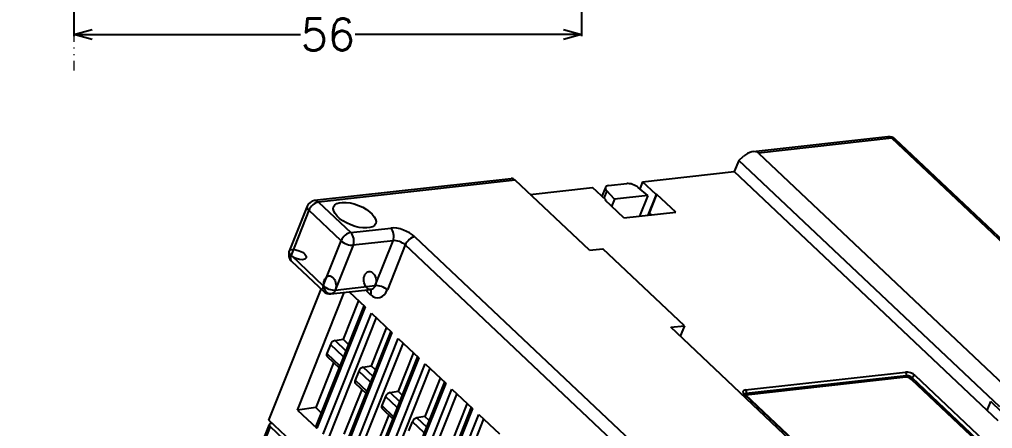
# Model space of a CAD drawing. Header units: millimetres. Extents: x 0 to 1853, y 0 to 821.
# Drawn here: x 1454.1 to 1561.5, y 550.2 to 595.3 of the extents above; entities that cross this region are included whole.
import ezdxf

# ---------------------------------------------------------------- set-up
doc = ezdxf.new("R2010")
doc.units = ezdxf.units.MM
doc.header["$MEASUREMENT"] = 0
doc.linetypes.add('DIVIDE', pattern=[31.75, 12.7, -6.35, 0, -6.35, 0, -6.35])
doc.layers.get('0').update_dxf_attribs({"linetype": 'CONTINUOUS'})
doc.layers.get('Defpoints').update_dxf_attribs({"linetype": 'CONTINUOUS'})
doc.layers.add('8', color=7, linetype='CONTINUOUS')
doc.layers.add('9', color=7, linetype='CONTINUOUS')
doc.layers.add('hatch', color=56, linetype='CONTINUOUS', lineweight=9)
doc.styles.get("Standard").update_dxf_attribs({"font": 'txt', "bigfont": 'gbcbig.shx'})
doc.dimstyles.get("Standard").update_dxf_attribs({"dimtxt": 3.5, "dimasz": 2, "dimexe": 0.18, "dimexo": 0.0625, "dimgap": 0.09, "dimtad": 0, "dimzin": 0, "dimdsep": 46, "dimtxsty": 'Standard', "dimblk": 'OPEN30', "dimcen": 0.09, "dimclrd": 3, "dimclre": 3, "dimclrt": 6, "dimadec": 0, "dimazin": 0, "dimtfac": 1, "dimtdec": 4, "dimtofl": 0, "dimtmove": 0, "dimatfit": 3, "dimldrblk": 'OPEN30', "dimfxl": 0, "dimtolj": 1, "dimtzin": 0, "dimlwd": 0, "dimlwe": 0, "dimarcsym": 0})

# ---------------------------------------------------------------- blocks, each defined once
blk = doc.blocks.new('_Open30')
at = {"color": 0, "linetype": 'ByBlock', "lineweight": -2}
for p, q in [((-1, 0.268), (0, 0)), ((0, 0), (-1, -0.268)), ((0, 0), (-1, 0))]:
    blk.add_line(p, q, dxfattribs=at)
blk = doc.blocks.new('*D109')
at = {"color": 3}
for p, q in [((1657.14, 691.76), (1661.99, 689.6)), ((1666.01, 687.77), (1666.19, 687.77)), ((1666.1, 687.68), (1666.1, 687.86))]:
    blk.add_line(p, q, dxfattribs=at)
at = {"layer": 'Defpoints', "color": 0}
for p in [(1663.81, 688.78), (1668.38, 686.75)]:
    blk.add_point(p, dxfattribs=at)
at = {"color": 3, "xscale": 2, "yscale": 2, "zscale": 2, "rotation": 335.9949340820313}
blk.add_blockref('_Open30', (1663.81, 688.78), dxfattribs=at)
at = {"color": 6, "insert": (1654.39, 692.98), "char_height": 3.5, "attachment_point": 5, "rotation": 335.9949}
blk.add_mtext('\\A1;∅5', dxfattribs=at)
blk = doc.blocks.new('*D148')
at = {"color": 3}
for p, q in [((1460.14, 605.35), (1460.14, 593.49)), ((1516.14, 596.95), (1516.14, 593.49)), ((1462.14, 593.67), (1485.13, 593.67)), ((1514.14, 593.67), (1491.14, 593.67))]:
    blk.add_line(p, q, dxfattribs=at)
at = {"layer": 'Defpoints', "color": 0}
for p in [(1460.14, 605.41), (1516.14, 597.02), (1516.14, 593.67)]:
    blk.add_point(p, dxfattribs=at)
at = {"color": 3, "xscale": 2, "yscale": 2, "zscale": 2, "rotation": 180}
blk.add_blockref('_Open30', (1460.14, 593.67), dxfattribs=at)
at = {"color": 3, "xscale": 2, "yscale": 2, "zscale": 2}
blk.add_blockref('_Open30', (1516.14, 593.67), dxfattribs=at)
at = {"color": 6, "insert": (1488.14, 593.67), "char_height": 3.5, "attachment_point": 5}
blk.add_mtext('\\A1;56', dxfattribs=at)
blk = doc.blocks.new('nys')
at = {"layer": '8', "color": 163}
for p, q in [((734.74, -142.44), (720.16, -158.22)), ((734.75, -142.69), (720.17, -158.47)), ((734.75, -142.69), (741.52, -156.79)), ((735.1, -142.46), (734.94, -142.41))]:
    blk.add_line(p, q, dxfattribs=at)
blk.add_ellipse((735.11, -142.78), major_axis=(-0.367, 0.339), ratio=0.459631, start_param=5.571598, end_param=7.142394, dxfattribs=at)
at = {"layer": '9', "color": 132}
for p, q in [((769.37, -126.74), (748.25, -121.2)), ((747.27, -121.49), (743.65, -125.41)), ((747.29, -121.98), (743.67, -125.9)), ((749.4, -126.39), (747.29, -121.98)), ((748.6, -121.52), (750.72, -125.93)), ((769.72, -127.05), (748.6, -121.52)), ((743.48, -126.52), (745.6, -130.92)), ((743.67, -125.9), (745.78, -130.3)), ((745.78, -130.3), (749.4, -126.39)), ((750.72, -125.93), (755.01, -127.05)), ((750.47, -127.31), (746.85, -131.23)), ((754.76, -128.44), (750.47, -127.31)), ((774.59, -137.19), (769.72, -127.05)), ((751.15, -132.35), (754.76, -128.44)), ((755.83, -129.36), (752.22, -133.27)), ((794.61, -210.15), (755.83, -129.36)), ((757.15, -128.9), (795.93, -209.68)), ((770.7, -129.1), (777.4, -130.85)), ((734.88, -141.99), (745.43, -130.57)), ((778.29, -132.69), (777.4, -130.85)), ((738.21, -142.07), (747.67, -131.83)), ((746.25, -131.46), (750.54, -132.58)), ((746.85, -131.23), (751.15, -132.35)), ((748.2, -131.97), (749.25, -134.15)), ((778.73, -131.36), (778.02, -132.13)), ((778.72, -131.78), (778.15, -132.4)), ((779.18, -132.92), (778.72, -131.78)), ((779.11, -131.3), (781.07, -131.81)), ((750.31, -133.11), (749.98, -132.44)), ((778.29, -132.69), (778.18, -132.66)), ((779.41, -135.23), (778.18, -132.66)), ((778.29, -132.69), (778.22, -132.76)), ((779.18, -132.92), (778.6, -133.55)), ((782.76, -133.86), (779.18, -132.92)), ((782.76, -133.86), (782.1, -132.67)), ((782.77, -132.26), (782.21, -132.87)), ((783.65, -134.1), (782.77, -132.26)), ((782.77, -132.26), (792.62, -134.84)), ((749.17, -133.98), (739.48, -144.47)), ((749.25, -134.15), (739.49, -144.72)), ((748.81, -133.23), (745.71, -136.58)), ((782.76, -133.86), (781.09, -135.67)), ((783.65, -134.1), (781.98, -135.91)), ((782.25, -135.75), (783.76, -134.12)), ((783.76, -134.12), (783.65, -134.1)), ((785, -136.69), (783.76, -134.12)), ((793.52, -133.86), (792.62, -134.84)), ((793.52, -133.86), (794.18, -133.63)), ((810.65, -169.54), (793.52, -133.86)), ((809.82, -137.33), (795.35, -133.54)), ((795.85, -133.9), (812.74, -169.08)), ((810.17, -137.65), (795.85, -133.9)), ((739.9, -145.58), (749.66, -135.02)), ((749.66, -135.02), (751.01, -137.83)), ((779.41, -135.23), (785, -136.69)), ((809.22, -169.43), (792.62, -134.84)), ((749.98, -135.67), (740.43, -146.01)), ((782.38, -136.01), (782.25, -135.75)), ((744.21, -136.63), (743.47, -137.43)), ((745.07, -138.42), (744.21, -136.63)), ((744.83, -136.41), (745.71, -136.58)), ((744.83, -136.41), (745.55, -137.91)), ((746.07, -137.34), (745.71, -136.58)), ((750.66, -137.09), (747.56, -140.44)), ((774.59, -137.19), (776.02, -137.56)), ((750.93, -137.66), (741.25, -148.14)), ((751.01, -137.83), (741.25, -148.39)), ((743.38, -137.75), (744.17, -139.39)), ((743.47, -137.43), (744.33, -139.22)), ((781.38, -148.73), (776.02, -137.56)), ((826.33, -171.32), (810.17, -137.65)), ((826.55, -171.38), (810.47, -137.87)), ((743.81, -138.64), (740.19, -142.55)), ((741.66, -149.26), (751.43, -138.69)), ((751.74, -139.35), (742.19, -149.68)), ((751.43, -138.69), (752.77, -141.5)), ((746.06, -140.49), (745.32, -141.29)), ((746.83, -142.1), (746.06, -140.49)), ((746.68, -140.27), (747.56, -140.44)), ((746.68, -140.27), (747.31, -141.58)), ((747.83, -141.01), (747.56, -140.44)), ((752.69, -141.33), (743.01, -151.81)), ((752.77, -141.5), (743.01, -152.06)), ((745.23, -141.61), (745.93, -143.07)), ((745.32, -141.29), (746.09, -142.89)), ((752.42, -140.76), (749.32, -144.11)), ((776.83, -229.39), (734.88, -141.99)), ((738.21, -142.07), (739.49, -144.72)), ((740.19, -142.55), (738.21, -142.07)), ((740.55, -143.31), (740.19, -142.55)), ((745.66, -142.5), (742.04, -146.41)), ((743.43, -152.93), (753.19, -142.36)), ((753.19, -142.36), (754.54, -145.17)), ((753.51, -143.02), (743.95, -153.36)), ((747.82, -144.16), (747.08, -144.96)), ((748.59, -145.77), (747.82, -144.16)), ((748.44, -143.94), (749.32, -144.11)), ((748.44, -143.94), (749.07, -145.25)), ((749.59, -144.68), (749.32, -144.11)), ((754.18, -144.43), (751.08, -147.78)), ((754.46, -145), (744.77, -155.48)), ((754.54, -145.17), (744.77, -155.74)), ((747, -145.28), (747.7, -146.74)), ((747.08, -144.96), (747.85, -146.57)), ((747.42, -146.17), (743.81, -150.08)), ((745.19, -156.6), (754.95, -146.03)), ((755.27, -146.69), (745.71, -157.03)), ((754.95, -146.03), (756.3, -148.84)), ((748.85, -148.63), (749.58, -147.83)), ((750.36, -149.44), (749.58, -147.83)), ((751.08, -147.78), (750.2, -147.61)), ((750.2, -147.61), (750.83, -148.92)), ((751.36, -148.35), (751.08, -147.78)), ((755.95, -148.1), (752.85, -151.46)), ((756.22, -148.67), (746.53, -159.15)), ((756.3, -148.84), (746.54, -159.41)), ((779.94, -148.35), (781.38, -148.73)), ((801.09, -192.42), (779.94, -148.35)), ((781.38, -148.73), (780.55, -149.62)), ((746.95, -160.27), (756.71, -149.71)), ((756.71, -149.71), (758.06, -152.51)), ((757.03, -150.36), (747.48, -160.7)), ((785.14, -157.73), (802.32, -162.23)), ((799.3, -188.28), (784.85, -158.17)), ((799.39, -188.34), (784.94, -158.23)), ((784.95, -158.26), (785.07, -158.14)), ((802.13, -162.78), (784.96, -158.28)), ((802.25, -162.65), (785.07, -158.14)), ((802.25, -162.65), (802.13, -162.78)), ((802.66, -163.24), (802.78, -163.11)), ((817.23, -193.22), (802.78, -163.11)), ((803.18, -162.97), (817.63, -193.08)), ((817.11, -193.35), (802.66, -163.24)), ((809.22, -169.43), (809.94, -168.65)), ((809.92, -170.9), (809.22, -169.43)), ((810.65, -170.12), (809.94, -168.65))]:
    blk.add_line(p, q, dxfattribs=at)
for centre, start, end in [((748, -122.17), 75.3188, 137.2597), ((744.39, -126.09), 137.2597, 205.6395), ((746.5, -130.49), 205.6395, 255.3188), ((809.57, -138.3), 25.6395, 75.3188)]:
    blk.add_arc(centre, 1, start, end, dxfattribs=at)
for centre, major_axis, ratio, start_param, end_param in [((748, -122.17), (-0.253, -0.967), 0.672589, 2.471435, 3.1416), ((748, -122.17), (0.734, -0.679), 0.459631, 3.141601, 4.000801), ((748, -122.17), (0.902, 0.433), 0.579969, 0.599482, 2.170278), ((744.39, -126.09), (-0.734, 0.679), 0.459631, 0.000009, 6.283194), ((744.39, -126.09), (-0.902, -0.433), 0.579969, 5.311871, 6.283163), ((750.12, -126.58), (0.902, 0.433), 0.579969, 0.599482, 2.170278), ((750.12, -126.58), (0.734, -0.679), 0.459631, 4.000801, 5.571598), ((750.12, -126.58), (0.253, 0.967), 0.672589, 4.042232, 5.613028), ((754.41, -127.7), (0.253, 0.967), 0.672589, 4.042232, 5.613028), ((755.72, -128.52), (1.47, -1.36), 0.459631, 0.859209, 2.430005), ((769.12, -127.7), (0.253, 0.967), 0.672589, 5.613028, 6.283193), ((755.12, -129.17), (-0.734, 0.679), 0.459631, 4.000801, 5.571598), ((756.55, -129.55), (0.902, 0.433), 0.579969, 0.599482, 2.170278), ((746.5, -130.49), (-0.253, -0.967), 0.672589, 0.000008, 6.283193), ((746.5, -130.49), (-0.902, -0.433), 0.579969, 5.311871, 6.283163), ((746.5, -130.49), (-0.734, 0.679), 0.459631, 0.859209, 2.430005), ((750.8, -131.62), (-0.253, -0.967), 0.672589, 0.000008, 6.283193), ((779.46, -132.03), (-0.734, 0.679), 0.459631, 5.571598, 7.055128), ((781.42, -132.55), (-0.734, 0.679), 0.459631, 4.088068, 5.571598), ((749.59, -132.92), (-0.902, -0.433), 0.579969, 2.170278, 2.987412), ((751.5, -133.09), (0.734, -0.679), 0.459631, 0.859209, 2.430005), ((751.51, -131.8), (-0.51, -1.93), 0.672589, 5.613028, 7.183824), ((794.53, -134.36), (-1.35, -0.39), 0.575795, 3.236118, 4.806915), ((744.58, -136.75), (-0.464, -0.189), 0.632349, 3.912409, 5.350654), ((809.57, -138.3), (-0.253, -0.967), 0.672589, 2.471435, 3.1416), ((743.84, -137.55), (-0.464, -0.189), 0.632349, 5.350654, 6.321962), ((809.57, -138.3), (-0.902, -0.433), 0.579969, 3.141571, 3.741074), ((746.43, -140.61), (-0.464, -0.189), 0.632349, 3.912409, 5.350654), ((745.69, -141.41), (-0.464, -0.189), 0.632349, 5.350654, 6.321962), ((739.87, -144.79), (-0.388, 0.316), 0.511943, 6.250989, 7.110183), ((748.19, -144.28), (-0.464, -0.189), 0.632349, 3.912409, 5.350654), ((747.45, -145.08), (-0.464, -0.189), 0.632349, 5.350654, 6.321962), ((749.96, -147.95), (-0.464, -0.189), 0.632349, 3.912409, 5.350654), ((785.42, -158.32), (0.588, -0.543), 0.459631, 2.430005, 4.000801), ((784.96, -157.92), (0.076, 0.29), 0.672589, 4.042232, 5.613028), ((784.67, -158.36), (0.27, 0.13), 0.579969, 6.283163, 6.882667), ((785.24, -158.51), (-0.367, 0.339), 0.459631, 5.571598, 6.287611), ((802.3, -163.14), (0.367, -0.339), 0.459631, 0.859209, 2.430005), ((802.14, -162.43), (0.076, 0.29), 0.672589, 4.042232, 5.613028), ((802.42, -163.01), (-0.367, 0.339), 0.459631, 4.000801, 5.571598), ((802.6, -162.82), (0.588, -0.543), 0.459631, 0.859209, 2.430005), ((802.99, -163.16), (0.27, 0.13), 0.579969, 0.599482, 2.170278)]:
    blk.add_ellipse(centre, major_axis=major_axis, ratio=ratio, start_param=start_param, end_param=end_param, dxfattribs=at)
blk.add_ellipse((751.81, -124.29), major_axis=(-1.84, 1.7), ratio=0.459631, dxfattribs=at)
for points, knots in [([(750.54, -132.58), (750.55, -132.59), (750.55, -132.59), (750.56, -132.59), (750.56, -132.59)], [0, 0, 0, 0, 0.054062, 1, 1, 1, 1]), ([(784.94, -158.23), (784.93, -158.2), (784.91, -158.16), (784.9, -158.12), (784.9, -158.11), (784.9, -158.12)], [0, 0, 0, 0, 0.396849, 0.834042, 1, 1, 1, 1])]:
    blk.add_open_spline(points, degree=3, knots=knots, dxfattribs=at)

msp = doc.modelspace()

# ---------------------------------------------------------------- linework, layer by layer
at = {"layer": 'hatch', "color": 2, "linetype": 'DIVIDE', "ltscale": 0.1}
msp.add_line((1460.136, 692.005), (1460.136, 589.706), dxfattribs=at)
at = {"layer": 'hatch', "color": 2}
msp.add_lwpolyline([(1460.136, 589.706, 0, 0, 0), (1457.636, 589.706, 0.75, 0, 0), (1455.136, 589.706, 0, 0, 0)], format="xyseb", dxfattribs=at)

# ---------------------------------------------------------------- block references
at = {"rotation": 21.03042602539062}
msp.add_blockref('nys', (744.766, 419.977), dxfattribs=at)

# ---------------------------------------------------------------- dimensions: what is measured, and where the dimension line sits
for base, p1, p2, picture, middle in [((1663.812273475, 688.782428712), (0, 0), (0, 0), '*D109', (1654.389890783, 692.978541807)), ((1516.136, 593.669), (1460.136, 605.408), (1516.136, 597.015), '*D148', (1488.136, 593.669))]:
    dim = msp.add_linear_dim(base=base, p1=p1, p2=p2, dimstyle='Standard')
    dim.commit()
    dim.dimension.update_dxf_attribs({"geometry": picture, "text_midpoint": middle, "dimtype": 160})

doc.saveas('drawing.dxf')
